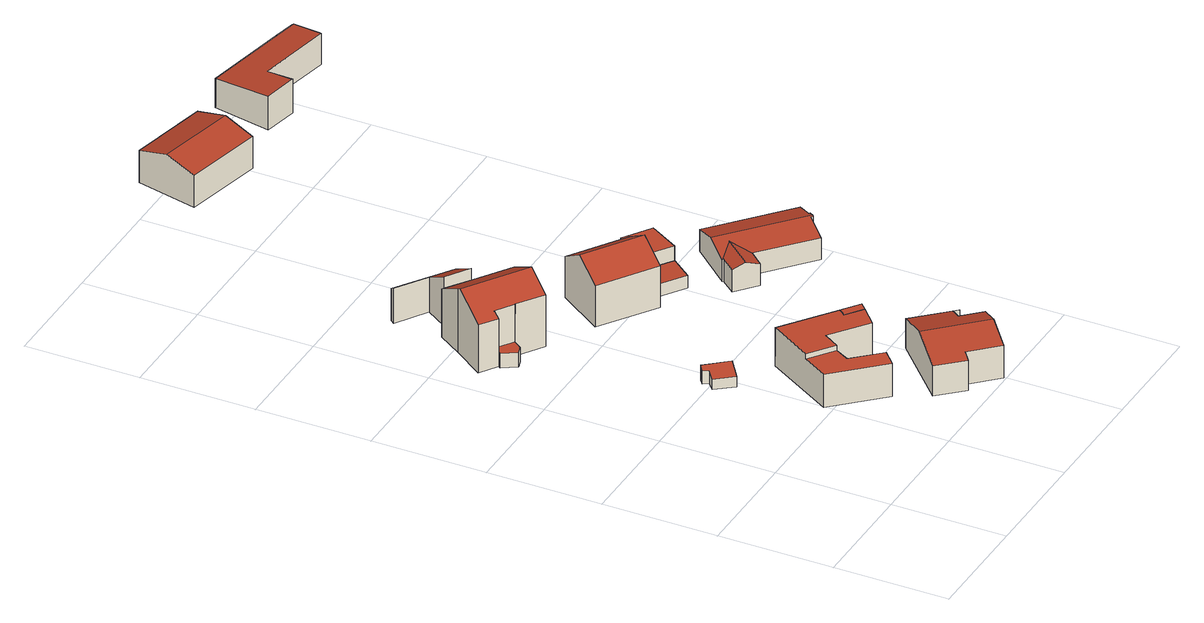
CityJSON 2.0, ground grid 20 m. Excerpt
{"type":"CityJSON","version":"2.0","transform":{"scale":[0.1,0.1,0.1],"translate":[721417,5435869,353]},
"CityObjects":{
"building1":{"type":"Building","attributes":{"Gemeindeschluessel":"09375181","HoeheDach":"357.286","HoeheGrund":"354.536","Methode":"2000","NiedrigsteTraufeDesGebaeudes":"356.401","Geometrietyp2DReferenz":"3000","measuredHeight":2.75,"function":"31001_2000","roofType":"2100","storeysAboveGround":1},"geometry":[{"type":"Solid","lod":"2","boundaries":[[[[0,1,2,3,4,5]],[[6,3,2,7]],[[8,1,0,9]],[[4,10,11,5]],[[9,0,5,11]],[[10,4,3,6]],[[8,9,11,10,6,7]],[[7,2,1,8]]]],"semantics":{"surfaces":[{"type":"RoofSurface","Dachneigung":"74.146","Dachorientierung":"229.945","Flaeche":"13.908","Z_MAX":"2.750","Z_MAX_ASL":"357.286","Z_MIN":"1.865","Z_MIN_ASL":"356.401"},{"type":"WallSurface","Flaeche":"7.301","Z_MAX":"1.884","Z_MAX_ASL":"356.420","Z_MIN":"0.004","Z_MIN_ASL":"354.540"},{"type":"WallSurface","Flaeche":"2.625","Z_MAX":"2.405","Z_MAX_ASL":"356.941","Z_MIN":"0.004","Z_MIN_ASL":"354.540"},{"type":"WallSurface","Flaeche":"13.739","Z_MAX":"2.750","Z_MAX_ASL":"357.286","Z_MIN":"0.004","Z_MIN_ASL":"354.540"},{"type":"WallSurface","Flaeche":"3.124","Z_MAX":"2.750","Z_MAX_ASL":"357.286","Z_MIN":"0.004","Z_MIN_ASL":"354.540"},{"type":"WallSurface","Flaeche":"7.176","Z_MAX":"2.750","Z_MAX_ASL":"357.286","Z_MIN":"0.004","Z_MIN_ASL":"354.540"},{"type":"GroundSurface","Flaeche":"13.379","Z_MAX":"0.004","Z_MAX_ASL":"354.540","Z_MIN":"0.004","Z_MIN_ASL":"354.540"},{"type":"WallSurface","Flaeche":"3.916","Z_MAX":"2.404","Z_MAX_ASL":"356.940","Z_MIN":"0.004","Z_MIN_ASL":"354.540"}],"values":[[0,1,2,3,4,5,6,7]]}}]},
"building2":{"type":"Building","attributes":{"Gemeindeschluessel":"09375181","HoeheDach":"368.671","HoeheGrund":"356.459","Methode":"2000","NiedrigsteTraufeDesGebaeudes":"359.170","Geometrietyp2DReferenz":"3000","measuredHeight":12.21,"function":"31001_1000","roofType":"3100","storeysAboveGround":2},"address":[{"Country":"Germany","Locality":"Pettendorf","ThoroughfareName":"Föhrenstraße 5"}],"geometry":[{"type":"Solid","lod":"2","boundaries":[[[[12,13,14,15]],[[16,17,18,19,20]],[[21,22,23,24,25]],[[21,25,26,27]],[[28,29,30,31]],[[29,28,13,12]],[[12,15,32,33,30,29]],[[32,34,35,33]],[[36,37,38,39]],[[21,27,14,13,28,31,17,16,36,39,40,22]],[[39,38,41,40]],[[14,27,26,34,32,15]],[[24,19,18,42,35,34,26,25]],[[40,41,23,22]],[[17,31,30,42,18]],[[16,20,37,36]],[[33,35,42,30]],[[24,23,41,38,37,20,19]]]],"semantics":{"surfaces":[{"type":"WallSurface","Flaeche":"3.786","Z_MAX":"2.711","Z_MAX_ASL":"359.170","Z_MIN":"0.001","Z_MIN_ASL":"356.460"},{"type":"WallSurface","Flaeche":"68.725","Z_MAX":"12.212","Z_MAX_ASL":"368.671","Z_MIN":"0.001","Z_MIN_ASL":"356.460"},{"type":"WallSurface","Flaeche":"109.610","Z_MAX":"12.211","Z_MAX_ASL":"368.670","Z_MIN":"0.001","Z_MIN_ASL":"356.460"},{"type":"WallSurface","Flaeche":"53.045","Z_MAX":"9.653","Z_MAX_ASL":"366.112","Z_MIN":"0.001","Z_MIN_ASL":"356.460"},{"type":"WallSurface","Flaeche":"1.368","Z_MAX":"2.711","Z_MAX_ASL":"359.170","Z_MIN":"0.001","Z_MIN_ASL":"356.460"},{"type":"WallSurface","Flaeche":"7.854","Z_MAX":"2.711","Z_MAX_ASL":"359.170","Z_MIN":"0.001","Z_MIN_ASL":"356.460"},{"type":"RoofSurface","Dachneigung":"90.000","Dachorientierung":"-1.000","Flaeche":"8.582","Z_MAX":"2.711","Z_MAX_ASL":"359.170","Z_MIN":"2.711","Z_MIN_ASL":"359.170"},{"type":"WallSurface","Flaeche":"25.191","Z_MAX":"9.625","Z_MAX_ASL":"366.084","Z_MIN":"2.711","Z_MIN_ASL":"359.170"},{"type":"WallSurface","Flaeche":"3.781","Z_MAX":"8.910","Z_MAX_ASL":"365.369","Z_MIN":"0.001","Z_MIN_ASL":"356.460"},{"type":"GroundSurface","Flaeche":"143.645","Z_MAX":"0.001","Z_MAX_ASL":"356.460","Z_MIN":"0.001","Z_MIN_ASL":"356.460"},{"type":"WallSurface","Flaeche":"45.077","Z_MAX":"8.912","Z_MAX_ASL":"365.371","Z_MIN":"0.001","Z_MIN_ASL":"356.460"},{"type":"WallSurface","Flaeche":"5.547","Z_MAX":"9.653","Z_MAX_ASL":"366.112","Z_MIN":"0.001","Z_MIN_ASL":"356.460"},{"type":"RoofSurface","Dachneigung":"60.038","Dachorientierung":"214.222","Flaeche":"71.073","Z_MAX":"12.212","Z_MAX_ASL":"368.671","Z_MIN":"8.867","Z_MIN_ASL":"365.326"},{"type":"WallSurface","Flaeche":"65.091","Z_MAX":"8.912","Z_MAX_ASL":"365.371","Z_MIN":"0.001","Z_MIN_ASL":"356.460"},{"type":"WallSurface","Flaeche":"31.864","Z_MAX":"8.876","Z_MAX_ASL":"365.335","Z_MIN":"0.001","Z_MIN_ASL":"356.460"},{"type":"WallSurface","Flaeche":"53.280","Z_MAX":"11.849","Z_MAX_ASL":"368.308","Z_MIN":"0.001","Z_MIN_ASL":"356.460"},{"type":"WallSurface","Flaeche":"8.611","Z_MAX":"9.625","Z_MAX_ASL":"366.084","Z_MIN":"2.711","Z_MIN_ASL":"359.170"},{"type":"RoofSurface","Dachneigung":"60.200","Dachorientierung":"34.262","Flaeche":"84.686","Z_MAX":"12.212","Z_MAX_ASL":"368.671","Z_MIN":"8.910","Z_MIN_ASL":"365.369"}],"values":[[0,1,2,3,4,5,6,7,8,9,10,11,12,13,14,15,16,17]]}}]},
"building3":{"type":"Building","attributes":{"Gemeindeschluessel":"09375181","HoeheDach":"367.488","HoeheGrund":"358.420","Methode":"2000","NiedrigsteTraufeDesGebaeudes":"364.290","Geometrietyp2DReferenz":"3000","measuredHeight":9.07,"function":"51009_1610","roofType":"2100"},"geometry":[{"type":"Solid","lod":"2","boundaries":[[[[43,44,45,46]],[[47,48,49,50]],[[46,45,48,47]],[[50,49,51,52]],[[45,44,53,51,49,48]],[[52,51,53,54]],[[47,50,52,54,43,46]],[[54,53,44,43]]]],"semantics":{"surfaces":[{"type":"WallSurface","Flaeche":"34.843","Z_MAX":"9.055","Z_MAX_ASL":"367.475","Z_MIN":"0.000","Z_MIN_ASL":"358.420"},{"type":"WallSurface","Flaeche":"5.531","Z_MAX":"6.402","Z_MAX_ASL":"364.822","Z_MIN":"0.000","Z_MIN_ASL":"358.420"},{"type":"WallSurface","Flaeche":"40.529","Z_MAX":"6.402","Z_MAX_ASL":"364.822","Z_MIN":"0.000","Z_MIN_ASL":"358.420"},{"type":"WallSurface","Flaeche":"67.364","Z_MAX":"5.870","Z_MAX_ASL":"364.290","Z_MIN":"0.000","Z_MIN_ASL":"358.420"},{"type":"RoofSurface","Dachneigung":"59.421","Dachorientierung":"33.953","Flaeche":"37.954","Z_MAX":"9.068","Z_MAX_ASL":"367.488","Z_MIN":"5.870","Z_MIN_ASL":"364.290"},{"type":"WallSurface","Flaeche":"40.465","Z_MAX":"9.068","Z_MAX_ASL":"367.488","Z_MIN":"0.000","Z_MIN_ASL":"358.420"},{"type":"GroundSurface","Flaeche":"32.676","Z_MAX":"0.000","Z_MAX_ASL":"358.420","Z_MIN":"0.000","Z_MIN_ASL":"358.420"},{"type":"WallSurface","Flaeche":"44.157","Z_MAX":"9.068","Z_MAX_ASL":"367.488","Z_MIN":"0.000","Z_MIN_ASL":"358.420"}],"values":[[0,1,2,3,4,5,6,7]]}}]},
"building4":{"type":"Building","attributes":{"Gemeindeschluessel":"09375181","HoeheDach":"360.560","HoeheGrund":"353.505","Methode":"2000","NiedrigsteTraufeDesGebaeudes":"359.650","Geometrietyp2DReferenz":"3000","measuredHeight":7.05,"function":"31001_1000","roofType":"1000","storeysAboveGround":2},"address":[{"Country":"Germany","Locality":"Pettendorf","ThoroughfareName":"Zum Aichahof 1a"}],"geometry":[{"type":"Solid","lod":"2","boundaries":[[[[55,56,57,58,59,60]],[[61,62,58,57,63,64]],[[61,64,65,66]],[[67,55,60,68]],[[69,70,71,72]],[[73,74,70,69]],[[61,66,73,69,72,75,76,67,68,77,62]],[[56,78,63,57]],[[78,79,80,71,70,74,65,64,63]],[[72,71,80,75]],[[77,59,58,62]],[[76,79,78,56,55,67]],[[68,60,59,77]],[[75,80,79,76]],[[66,65,74,73]]]],"semantics":{"surfaces":[{"type":"RoofSurface","Dachneigung":"90.000","Dachorientierung":"-1.000","Flaeche":"50.789","Z_MAX":"6.145","Z_MAX_ASL":"359.650","Z_MIN":"6.145","Z_MIN_ASL":"359.650"},{"type":"WallSurface","Flaeche":"94.268","Z_MAX":"7.055","Z_MAX_ASL":"360.560","Z_MIN":"0.005","Z_MIN_ASL":"353.510"},{"type":"WallSurface","Flaeche":"78.650","Z_MAX":"7.055","Z_MAX_ASL":"360.560","Z_MIN":"0.005","Z_MIN_ASL":"353.510"},{"type":"WallSurface","Flaeche":"38.870","Z_MAX":"6.145","Z_MAX_ASL":"359.650","Z_MIN":"0.005","Z_MIN_ASL":"353.510"},{"type":"WallSurface","Flaeche":"25.535","Z_MAX":"7.055","Z_MAX_ASL":"360.560","Z_MIN":"0.005","Z_MIN_ASL":"353.510"},{"type":"WallSurface","Flaeche":"4.217","Z_MAX":"7.055","Z_MAX_ASL":"360.560","Z_MIN":"0.005","Z_MIN_ASL":"353.510"},{"type":"GroundSurface","Flaeche":"141.901","Z_MAX":"0.005","Z_MAX_ASL":"353.510","Z_MIN":"0.005","Z_MIN_ASL":"353.510"},{"type":"WallSurface","Flaeche":"4.984","Z_MAX":"7.055","Z_MAX_ASL":"360.560","Z_MIN":"6.145","Z_MIN_ASL":"359.650"},{"type":"RoofSurface","Dachneigung":"90.000","Dachorientierung":"-1.000","Flaeche":"91.112","Z_MAX":"7.055","Z_MAX_ASL":"360.560","Z_MIN":"7.055","Z_MIN_ASL":"360.560"},{"type":"WallSurface","Flaeche":"28.969","Z_MAX":"7.055","Z_MAX_ASL":"360.560","Z_MIN":"0.005","Z_MIN_ASL":"353.510"},{"type":"WallSurface","Flaeche":"68.270","Z_MAX":"6.145","Z_MAX_ASL":"359.650","Z_MIN":"0.005","Z_MIN_ASL":"353.510"},{"type":"WallSurface","Flaeche":"39.736","Z_MAX":"7.055","Z_MAX_ASL":"360.560","Z_MIN":"0.005","Z_MIN_ASL":"353.510"},{"type":"WallSurface","Flaeche":"20.455","Z_MAX":"6.145","Z_MAX_ASL":"359.650","Z_MIN":"0.005","Z_MIN_ASL":"353.510"},{"type":"WallSurface","Flaeche":"57.261","Z_MAX":"7.055","Z_MAX_ASL":"360.560","Z_MIN":"0.005","Z_MIN_ASL":"353.510"},{"type":"WallSurface","Flaeche":"6.444","Z_MAX":"7.055","Z_MAX_ASL":"360.560","Z_MIN":"0.005","Z_MIN_ASL":"353.510"}],"values":[[0,1,2,3,4,5,6,7,8,9,10,11,12,13,14]]}}]},
"building5":{"type":"Building","attributes":{"Gemeindeschluessel":"09375181","HoeheDach":"361.136","HoeheGrund":"353.560","Methode":"2000","NiedrigsteTraufeDesGebaeudes":"359.123","Geometrietyp2DReferenz":"3000","measuredHeight":7.58,"function":"31001_1000","roofType":"3100"},"address":[{"Country":"Germany","Locality":"Pettendorf","ThoroughfareName":"Zum Aichahof 1"}],"geometry":[{"type":"Solid","lod":"2","boundaries":[[[[81,82,83,84]],[[85,86,87,81,84,88,89,90,91,92,93]],[[86,94,95,87]],[[90,96,97,98,91]],[[85,99,100,94,86]],[[93,101,99,85]],[[92,102,101,93]],[[88,103,104,89]],[[87,95,82,81]],[[84,83,103,88]],[[91,98,102,92]],[[97,96,104,103,83,82,95,94,100]],[[89,104,96,90]],[[101,102,98,97,100,99]]]],"semantics":{"surfaces":[{"type":"WallSurface","Flaeche":"5.756","Z_MAX":"5.646","Z_MAX_ASL":"359.206","Z_MIN":"0.000","Z_MIN_ASL":"353.560"},{"type":"GroundSurface","Flaeche":"147.269","Z_MAX":"0.000","Z_MAX_ASL":"353.560","Z_MIN":"0.000","Z_MIN_ASL":"353.560"},{"type":"WallSurface","Flaeche":"48.054","Z_MAX":"5.566","Z_MAX_ASL":"359.126","Z_MIN":"0.000","Z_MIN_ASL":"353.560"},{"type":"WallSurface","Flaeche":"42.338","Z_MAX":"7.576","Z_MAX_ASL":"361.136","Z_MIN":"0.000","Z_MIN_ASL":"353.560"},{"type":"WallSurface","Flaeche":"93.108","Z_MAX":"7.573","Z_MAX_ASL":"361.133","Z_MIN":"0.000","Z_MIN_ASL":"353.560"},{"type":"WallSurface","Flaeche":"32.059","Z_MAX":"5.566","Z_MAX_ASL":"359.126","Z_MIN":"0.000","Z_MIN_ASL":"353.560"},{"type":"WallSurface","Flaeche":"10.175","Z_MAX":"6.060","Z_MAX_ASL":"359.620","Z_MIN":"0.000","Z_MIN_ASL":"353.560"},{"type":"WallSurface","Flaeche":"28.256","Z_MAX":"6.388","Z_MAX_ASL":"359.948","Z_MIN":"0.000","Z_MIN_ASL":"353.560"},{"type":"WallSurface","Flaeche":"1.587","Z_MAX":"5.644","Z_MAX_ASL":"359.204","Z_MIN":"0.000","Z_MIN_ASL":"353.560"},{"type":"WallSurface","Flaeche":"15.764","Z_MAX":"6.388","Z_MAX_ASL":"359.948","Z_MIN":"0.000","Z_MIN_ASL":"353.560"},{"type":"WallSurface","Flaeche":"37.655","Z_MAX":"6.060","Z_MAX_ASL":"359.620","Z_MIN":"0.000","Z_MIN_ASL":"353.560"},{"type":"RoofSurface","Dachneigung":"74.185","Dachorientierung":"48.571","Flaeche":"75.826","Z_MAX":"7.576","Z_MAX_ASL":"361.136","Z_MIN":"5.563","Z_MIN_ASL":"359.123"},{"type":"WallSurface","Flaeche":"23.651","Z_MAX":"7.355","Z_MAX_ASL":"360.915","Z_MIN":"0.000","Z_MIN_ASL":"353.560"},{"type":"RoofSurface","Dachneigung":"74.185","Dachorientierung":"228.673","Flaeche":"77.237","Z_MAX":"7.576","Z_MAX_ASL":"361.136","Z_MIN":"5.564","Z_MIN_ASL":"359.124"}],"values":[[0,1,2,3,4,5,6,7,8,9,10,11,12,13]]}}]},
"building6":{"type":"Building","attributes":{"Gemeindeschluessel":"09375181","HoeheDach":"360.560","HoeheGrund":"357.320","Methode":"2000","NiedrigsteTraufeDesGebaeudes":"360.560","Geometrietyp2DReferenz":"3000","measuredHeight":3.24,"function":"51009_1610","roofType":"1000"},"geometry":[{"type":"Solid","lod":"2","boundaries":[[[[71,105,65,74,70]],[[106,70,74,107]],[[108,71,70,106]],[[107,74,65,109]],[[110,105,71,108]],[[106,107,109,110,108]],[[109,65,105,110]]]],"semantics":{"surfaces":[{"type":"RoofSurface","Dachneigung":"90.000","Dachorientierung":"-1.000","Flaeche":"5.635","Z_MAX":"3.240","Z_MAX_ASL":"360.560","Z_MIN":"3.240","Z_MIN_ASL":"360.560"},{"type":"WallSurface","Flaeche":"1.938","Z_MAX":"3.240","Z_MAX_ASL":"360.560","Z_MIN":"0.000","Z_MIN_ASL":"357.320"},{"type":"WallSurface","Flaeche":"11.735","Z_MAX":"3.240","Z_MAX_ASL":"360.560","Z_MIN":"0.000","Z_MIN_ASL":"357.320"},{"type":"WallSurface","Flaeche":"2.961","Z_MAX":"3.240","Z_MAX_ASL":"360.560","Z_MIN":"0.000","Z_MIN_ASL":"357.320"},{"type":"WallSurface","Flaeche":"4.949","Z_MAX":"3.240","Z_MAX_ASL":"360.560","Z_MIN":"0.000","Z_MIN_ASL":"357.320"},{"type":"GroundSurface","Flaeche":"5.635","Z_MAX":"0.000","Z_MAX_ASL":"357.320","Z_MIN":"0.000","Z_MIN_ASL":"357.320"},{"type":"WallSurface","Flaeche":"12.474","Z_MAX":"3.240","Z_MAX_ASL":"360.560","Z_MIN":"0.000","Z_MIN_ASL":"357.320"}],"values":[[0,1,2,3,4,5,6]]}}]},
"building7":{"type":"Building","attributes":{"Gemeindeschluessel":"09375181","HoeheDach":"368.140","HoeheGrund":"357.530","Methode":"2000","NiedrigsteTraufeDesGebaeudes":"365.107","Geometrietyp2DReferenz":"3000","measuredHeight":10.61,"function":"31001_1000","roofType":"3100","storeysAboveGround":3},"address":[{"Country":"Germany","Locality":"Pettendorf","ThoroughfareName":"Föhrenstraße 3"}],"geometry":[{"type":"Solid","lod":"2","boundaries":[[[[111,112,113,114,115]],[[116,117,118,119]],[[111,115,116,119,120,121]],[[122,123,118,117,114,113]],[[119,118,123,120]],[[121,124,112,111]],[[124,122,113,112]],[[115,114,117,116]],[[120,123,122,124,121]]]],"semantics":{"surfaces":[{"type":"WallSurface","Flaeche":"87.299","Z_MAX":"10.610","Z_MAX_ASL":"368.140","Z_MIN":"0.000","Z_MIN_ASL":"357.530"},{"type":"WallSurface","Flaeche":"2.109","Z_MAX":"7.585","Z_MAX_ASL":"365.115","Z_MIN":"0.000","Z_MIN_ASL":"357.530"},{"type":"GroundSurface","Flaeche":"110.090","Z_MAX":"0.000","Z_MAX_ASL":"357.530","Z_MIN":"0.000","Z_MIN_ASL":"357.530"},{"type":"RoofSurface","Dachneigung":"57.746","Dachorientierung":"34.249","Flaeche":"65.107","Z_MAX":"10.610","Z_MAX_ASL":"368.140","Z_MIN":"7.582","Z_MIN_ASL":"365.112"},{"type":"WallSurface","Flaeche":"31.675","Z_MAX":"9.875","Z_MAX_ASL":"367.405","Z_MIN":"0.000","Z_MIN_ASL":"357.530"},{"type":"WallSurface","Flaeche":"86.910","Z_MAX":"7.585","Z_MAX_ASL":"365.115","Z_MIN":"0.000","Z_MIN_ASL":"357.530"},{"type":"RoofSurface","Dachneigung":"57.743","Dachorientierung":"214.251","Flaeche":"65.073","Z_MAX":"10.610","Z_MAX_ASL":"368.140","Z_MIN":"7.577","Z_MIN_ASL":"365.107"},{"type":"WallSurface","Flaeche":"85.102","Z_MAX":"7.585","Z_MAX_ASL":"365.115","Z_MIN":"0.000","Z_MIN_ASL":"357.530"},{"type":"WallSurface","Flaeche":"55.536","Z_MAX":"10.610","Z_MAX_ASL":"368.140","Z_MIN":"0.000","Z_MIN_ASL":"357.530"}],"values":[[0,1,2,3,4,5,6,7,8]]}}]},
"building8":{"type":"Building","attributes":{"Gemeindeschluessel":"09375181","HoeheDach":"378.601","HoeheGrund":"371.130","Methode":"1000","NiedrigsteTraufeDesGebaeudes":"376.968","Geometrietyp2DReferenz":"3000","measuredHeight":7.47,"function":"31001_1000","roofType":"3100"},"address":[{"Country":"Germany","Locality":"Pettendorf","ThoroughfareName":"Föhrenstraße 6"}],"geometry":[{"type":"Solid","lod":"2","boundaries":[[[[125,126,127,128,129]],[[128,127,130,131]],[[127,126,132,130]],[[129,128,131,133]],[[133,134,125,129]],[[134,132,126,125]],[[133,131,130,132,134]]]],"semantics":{"surfaces":[{"type":"WallSurface","Flaeche":"74.547","Z_MAX":"7.471","Z_MAX_ASL":"378.601","Z_MIN":"0.000","Z_MIN_ASL":"371.130"},{"type":"RoofSurface","Dachneigung":"73.802","Dachorientierung":"192.579","Flaeche":"82.871","Z_MAX":"7.471","Z_MAX_ASL":"378.601","Z_MIN":"5.838","Z_MIN_ASL":"376.968"},{"type":"RoofSurface","Dachneigung":"73.799","Dachorientierung":"12.581","Flaeche":"83.088","Z_MAX":"7.471","Z_MAX_ASL":"378.601","Z_MIN":"5.851","Z_MIN_ASL":"376.981"},{"type":"WallSurface","Flaeche":"83.744","Z_MAX":"5.872","Z_MAX_ASL":"377.002","Z_MIN":"0.000","Z_MIN_ASL":"371.130"},{"type":"GroundSurface","Flaeche":"159.372","Z_MAX":"0.000","Z_MAX_ASL":"371.130","Z_MIN":"0.000","Z_MIN_ASL":"371.130"},{"type":"WallSurface","Flaeche":"83.743","Z_MAX":"5.851","Z_MAX_ASL":"376.981","Z_MIN":"0.000","Z_MIN_ASL":"371.130"},{"type":"WallSurface","Flaeche":"73.868","Z_MAX":"7.471","Z_MAX_ASL":"378.601","Z_MIN":"0.000","Z_MIN_ASL":"371.130"}],"values":[[0,1,2,3,4,5,6]]}}]},
"building9":{"type":"Building","attributes":{"Gemeindeschluessel":"09375181","HoeheDach":"360.899","HoeheGrund":"357.959","Methode":"2000","NiedrigsteTraufeDesGebaeudes":"360.255","Geometrietyp2DReferenz":"3000","measuredHeight":2.94,"function":"51009_1610","roofType":"1000"},"geometry":[{"type":"Solid","lod":"2","boundaries":[[[[135,136,137,138]],[[139,140,141,142]],[[138,137,140,139]],[[136,141,140,137]],[[142,141,136,135]],[[142,135,138,139]]]],"semantics":{"surfaces":[{"type":"WallSurface","Flaeche":"13.902","Z_MAX":"2.296","Z_MAX_ASL":"360.255","Z_MIN":"0.000","Z_MIN_ASL":"357.959"},{"type":"WallSurface","Flaeche":"17.211","Z_MAX":"2.940","Z_MAX_ASL":"360.899","Z_MIN":"0.000","Z_MIN_ASL":"357.959"},{"type":"WallSurface","Flaeche":"10.210","Z_MAX":"2.940","Z_MAX_ASL":"360.899","Z_MIN":"0.000","Z_MIN_ASL":"357.959"},{"type":"RoofSurface","Dachneigung":"80.627","Dachorientierung":"214.145","Flaeche":"23.380","Z_MAX":"2.940","Z_MAX_ASL":"360.899","Z_MIN":"2.296","Z_MIN_ASL":"360.255"},{"type":"WallSurface","Flaeche":"10.052","Z_MAX":"2.930","Z_MAX_ASL":"360.889","Z_MIN":"0.000","Z_MIN_ASL":"357.959"},{"type":"GroundSurface","Flaeche":"23.068","Z_MAX":"0.000","Z_MAX_ASL":"357.959","Z_MIN":"0.000","Z_MIN_ASL":"357.959"}],"values":[[0,1,2,3,4,5]]}}]},
"building10":{"type":"Building","attributes":{"Gemeindeschluessel":"09375181","HoeheDach":"363.633","HoeheGrund":"358.260","Methode":"1000","NiedrigsteTraufeDesGebaeudes":"363.633","Geometrietyp2DReferenz":"3000","measuredHeight":5.37,"function":"31001_2463","roofType":"1000","storeysAboveGround":2},"geometry":[{"type":"Solid","lod":"2","boundaries":[[[[143,144,145,146,147,148]],[[147,149,150,148]],[[150,149,151,152,153,154]],[[145,144,153,152]],[[144,143,154,153]],[[146,151,149,147]],[[143,148,150,154]],[[145,152,151,146]]]],"semantics":{"surfaces":[{"type":"GroundSurface","Flaeche":"34.977","Z_MAX":"0.000","Z_MAX_ASL":"358.260","Z_MIN":"0.000","Z_MIN_ASL":"358.260"},{"type":"WallSurface","Flaeche":"32.407","Z_MAX":"5.373","Z_MAX_ASL":"363.633","Z_MIN":"0.000","Z_MIN_ASL":"358.260"},{"type":"RoofSurface","Dachneigung":"90.000","Dachorientierung":"-1.000","Flaeche":"34.977","Z_MAX":"5.373","Z_MAX_ASL":"363.633","Z_MIN":"5.373","Z_MIN_ASL":"363.633"},{"type":"WallSurface","Flaeche":"1.494","Z_MAX":"5.373","Z_MAX_ASL":"363.633","Z_MIN":"0.000","Z_MIN_ASL":"358.260"},{"type":"WallSurface","Flaeche":"19.495","Z_MAX":"5.373","Z_MAX_ASL":"363.633","Z_MIN":"0.000","Z_MIN_ASL":"358.260"},{"type":"WallSurface","Flaeche":"31.207","Z_MAX":"5.373","Z_MAX_ASL":"363.633","Z_MIN":"0.000","Z_MIN_ASL":"358.260"},{"type":"WallSurface","Flaeche":"31.548","Z_MAX":"5.373","Z_MAX_ASL":"363.633","Z_MIN":"0.000","Z_MIN_ASL":"358.260"},{"type":"WallSurface","Flaeche":"12.822","Z_MAX":"5.373","Z_MAX_ASL":"363.633","Z_MIN":"0.000","Z_MIN_ASL":"358.260"}],"values":[[0,1,2,3,4,5,6,7]]}}]},
"building11":{"type":"Building","attributes":{"Gemeindeschluessel":"09375181","HoeheDach":"366.100","HoeheGrund":"360.824","Methode":"2000","NiedrigsteTraufeDesGebaeudes":"364.804","Geometrietyp2DReferenz":"3000","measuredHeight":5.28,"function":"31001_1000","roofType":"3100"},"address":[{"Country":"Germany","Locality":"Pettendorf","ThoroughfareName":"Föhrenstraße 1"}],"geometry":[{"type":"Solid","lod":"2","boundaries":[[[[155,156,157,158,159,160,161,162]],[[163,164,165,166,167,168,169,170,171,172,173,174]],[[175,176,159,158]],[[166,165,160,159]],[[163,174,177,155,162]],[[155,177,178,179,180,156]],[[175,158,157,181,182]],[[163,162,161,164]],[[173,178,177,174]],[[176,167,166,159]],[[164,161,160,165]],[[169,181,157,170]],[[179,172,171,180]],[[168,167,176,175,182]],[[181,169,168,182]],[[156,180,171,170,157]],[[172,179,178,173]]]],"semantics":{"surfaces":[{"type":"RoofSurface","Dachneigung":"74.436","Dachorientierung":"221.401","Flaeche":"71.414","Z_MAX":"5.276","Z_MAX_ASL":"366.100","Z_MIN":"3.981","Z_MIN_ASL":"364.805"},{"type":"GroundSurface","Flaeche":"171.262","Z_MAX":"0.000","Z_MAX_ASL":"360.824","Z_MIN":"0.000","Z_MIN_ASL":"360.824"},{"type":"RoofSurface","Dachneigung":"70.425","Dachorientierung":"131.392","Flaeche":"13.260","Z_MAX":"4.876","Z_MAX_ASL":"365.700","Z_MIN":"3.984","Z_MIN_ASL":"364.808"},{"type":"WallSurface","Flaeche":"45.803","Z_MAX":"3.984","Z_MAX_ASL":"364.808","Z_MIN":"0.000","Z_MIN_ASL":"360.824"},{"type":"WallSurface","Flaeche":"6.478","Z_MAX":"5.276","Z_MAX_ASL":"366.100","Z_MIN":"0.000","Z_MIN_ASL":"360.824"},{"type":"RoofSurface","Dachneigung":"74.430","Dachorientierung":"41.410","Flaeche":"81.467","Z_MAX":"5.276","Z_MAX_ASL":"366.100","Z_MIN":"3.980","Z_MIN_ASL":"364.804"},{"type":"RoofSurface","Dachneigung":"70.422","Dachorientierung":"311.412","Flaeche":"12.198","Z_MAX":"4.876","Z_MAX_ASL":"365.700","Z_MIN":"3.984","Z_MIN_ASL":"364.808"},{"type":"WallSurface","Flaeche":"2.583","Z_MAX":"5.222","Z_MAX_ASL":"366.046","Z_MIN":"0.000","Z_MIN_ASL":"360.824"},{"type":"WallSurface","Flaeche":"0.920","Z_MAX":"4.979","Z_MAX_ASL":"365.803","Z_MIN":"0.000","Z_MIN_ASL":"360.824"},{"type":"WallSurface","Flaeche":"13.449","Z_MAX":"3.985","Z_MAX_ASL":"364.809","Z_MIN":"0.000","Z_MIN_ASL":"360.824"},{"type":"WallSurface","Flaeche":"20.480","Z_MAX":"5.222","Z_MAX_ASL":"366.046","Z_MIN":"0.000","Z_MIN_ASL":"360.824"},{"type":"WallSurface","Flaeche":"1.230","Z_MAX":"4.092","Z_MAX_ASL":"364.916","Z_MIN":"0.000","Z_MIN_ASL":"360.824"},{"type":"WallSurface","Flaeche":"66.985","Z_MAX":"3.980","Z_MAX_ASL":"364.804","Z_MIN":"0.000","Z_MIN_ASL":"360.824"},{"type":"WallSurface","Flaeche":"20.997","Z_MAX":"4.876","Z_MAX_ASL":"365.700","Z_MIN":"0.000","Z_MIN_ASL":"360.824"},{"type":"WallSurface","Flaeche":"13.808","Z_MAX":"4.092","Z_MAX_ASL":"364.916","Z_MIN":"0.000","Z_MIN_ASL":"360.824"},{"type":"WallSurface","Flaeche":"43.058","Z_MAX":"5.276","Z_MAX_ASL":"366.100","Z_MIN":"0.000","Z_MIN_ASL":"360.824"},{"type":"WallSurface","Flaeche":"16.035","Z_MAX":"4.978","Z_MAX_ASL":"365.802","Z_MIN":"0.000","Z_MIN_ASL":"360.824"}],"values":[[0,1,2,3,4,5,6,7,8,9,10,11,12,13,14,15,16]]}}]},
"building12":{"type":"Building","attributes":{"Gemeindeschluessel":"09375181","HoeheDach":"378.066","HoeheGrund":"371.870","Methode":"2000","NiedrigsteTraufeDesGebaeudes":"377.174","Geometrietyp2DReferenz":"3000","measuredHeight":6.2,"function":"31001_1000","roofType":"1000"},"address":[{"Country":"Germany","Locality":"Pettendorf","ThoroughfareName":"Föhrenstraße 4"}],"geometry":[{"type":"Solid","lod":"2","boundaries":[[[[183,184,185,186]],[[187,188,189,190]],[[186,185,191,192]],[[193,194,188,187]],[[192,191,195,196]],[[196,195,197,198]],[[198,197,199,200]],[[200,199,194,193]],[[190,189,184,183]],[[193,187,190,183,186,192,196,198,200]],[[199,197,195,191,185,184,189,188,194]]]],"semantics":{"surfaces":[{"type":"WallSurface","Flaeche":"1.483","Z_MAX":"5.305","Z_MAX_ASL":"377.175","Z_MIN":"0.000","Z_MIN_ASL":"371.870"},{"type":"WallSurface","Flaeche":"81.826","Z_MAX":"5.305","Z_MAX_ASL":"377.175","Z_MIN":"0.000","Z_MIN_ASL":"371.870"},{"type":"WallSurface","Flaeche":"27.555","Z_MAX":"5.733","Z_MAX_ASL":"377.603","Z_MIN":"0.000","Z_MIN_ASL":"371.870"},{"type":"WallSurface","Flaeche":"59.809","Z_MAX":"6.196","Z_MAX_ASL":"378.066","Z_MIN":"0.000","Z_MIN_ASL":"371.870"},{"type":"WallSurface","Flaeche":"2.244","Z_MAX":"5.767","Z_MAX_ASL":"377.637","Z_MIN":"0.000","Z_MIN_ASL":"371.870"},{"type":"WallSurface","Flaeche":"78.270","Z_MAX":"5.767","Z_MAX_ASL":"377.637","Z_MIN":"0.000","Z_MIN_ASL":"371.870"},{"type":"WallSurface","Flaeche":"29.903","Z_MAX":"6.196","Z_MAX_ASL":"378.066","Z_MIN":"0.000","Z_MIN_ASL":"371.870"},{"type":"WallSurface","Flaeche":"37.994","Z_MAX":"6.196","Z_MAX_ASL":"378.066","Z_MIN":"0.000","Z_MIN_ASL":"371.870"},{"type":"WallSurface","Flaeche":"21.240","Z_MAX":"5.305","Z_MAX_ASL":"377.175","Z_MIN":"0.000","Z_MIN_ASL":"371.870"},{"type":"GroundSurface","Flaeche":"136.906","Z_MAX":"0.000","Z_MAX_ASL":"371.870","Z_MIN":"0.000","Z_MIN_ASL":"371.870"},{"type":"RoofSurface","Dachneigung":"85.098","Dachorientierung":"11.335","Flaeche":"137.409","Z_MAX":"6.196","Z_MAX_ASL":"378.066","Z_MIN":"5.304","Z_MIN_ASL":"377.174"}],"values":[[0,1,2,3,4,5,6,7,8,9,10]]}}]}
},
"vertices":[
[161,407,39],[168,398,39],[154,386,34],[178,356,34],[202,376,43],[170,414,43],[178,356,15],[154,386,15],[168,398,15],[161,407,15],[202,376,15],[170,414,15],
[50,669,62],[50,669,35],[64,673,35],[64,673,62],[44,771,35],[7,718,35],[7,718,123],[40,765,157],[44,771,153],[120,657,35],[178,741,35],[178,741,124],[145,694,157],[120,657,131],[75,688,131],[75,688,35],[34,693,35],[34,693,62],[37,697,62],[37,697,35],[74,688,62],[44,708,62],[74,688,131],[44,708,131],[72,813,35],[72,813,124],[76,811,124],[76,811,35],[118,782,35],[118,782,124],[37,697,123],
[76,811,54],[76,811,145],[101,849,118],[101,849,54],[48,884,54],[48,884,118],[53,891,113],[53,891,54],[148,827,113],[148,827,54],[116,784,145],[116,784,54],
[256,204,66],[269,228,66],[226,260,66],[199,216,66],[275,135,66],[299,158,66],[271,336,5],[199,216,5],[226,260,76],[271,336,76],[360,269,76],[360,269,5],[256,204,5],[299,158,5],[351,257,5],[351,257,76],[380,235,76],[380,235,5],[355,262,5],[355,262,76],[350,207,5],[286,256,5],[275,135,5],[269,228,76],[286,256,76],[350,207,76],
[462,112,6],[462,112,62],[455,120,62],[455,120,6],[303,79,6],[405,177,6],[464,114,6],[437,102,6],[467,70,6],[442,46,6],[398,4,6],[355,49,6],[342,37,6],[405,177,61],[464,114,61],[442,46,79],[437,41,81],[398,4,66],[303,79,61],[354,128,81],[342,37,61],[355,49,66],[437,102,69],[467,70,69],
[391,246,76],[351,257,43],[355,262,43],[380,235,43],[360,269,43],[391,246,43],
[190,607,45],[190,607,121],[217,647,151],[244,686,121],[244,686,45],[337,623,45],[337,623,121],[339,622,121],[339,622,45],[318,592,45],[285,542,45],[312,582,151],[318,592,144],[285,542,121],
[194,1297,181],[194,1297,240],[181,1242,256],[168,1188,240],[168,1188,181],[41,1274,256],[29,1220,240],[54,1328,240],[29,1220,181],[54,1328,181],
[346,525,50],[346,525,73],[296,560,73],[296,560,50],[318,592,50],[318,592,79],[367,558,79],[367,558,50],
[318,592,53],[339,622,53],[337,623,53],[350,643,53],[398,610,53],[367,558,53],[398,610,106],[367,558,106],[350,643,106],[337,623,106],[339,622,106],[318,592,106],
[507,389,131],[379,501,131],[348,466,118],[388,474,127],[386,433,118],[472,357,118],[502,390,130],[505,387,130],[505,387,78],[502,390,78],[472,357,78],[386,433,78],[364,408,78],[328,439,78],[350,464,78],[348,466,78],[410,536,78],[536,425,78],[512,398,78],[514,397,78],[345,424,127],[364,408,118],[514,397,128],[512,398,128],[536,425,118],[410,536,118],[350,464,119],[328,439,119],
[476,1274,189],[476,1274,242],[479,1273,242],[479,1273,189],[286,1312,189],[286,1312,242],[437,1282,242],[437,1282,189],[469,1224,246],[469,1224,189],[265,1210,189],[265,1210,251],[468,1220,246],[468,1220,189],[335,1247,246],[335,1247,189],[326,1198,251],[326,1198,189]
]}
